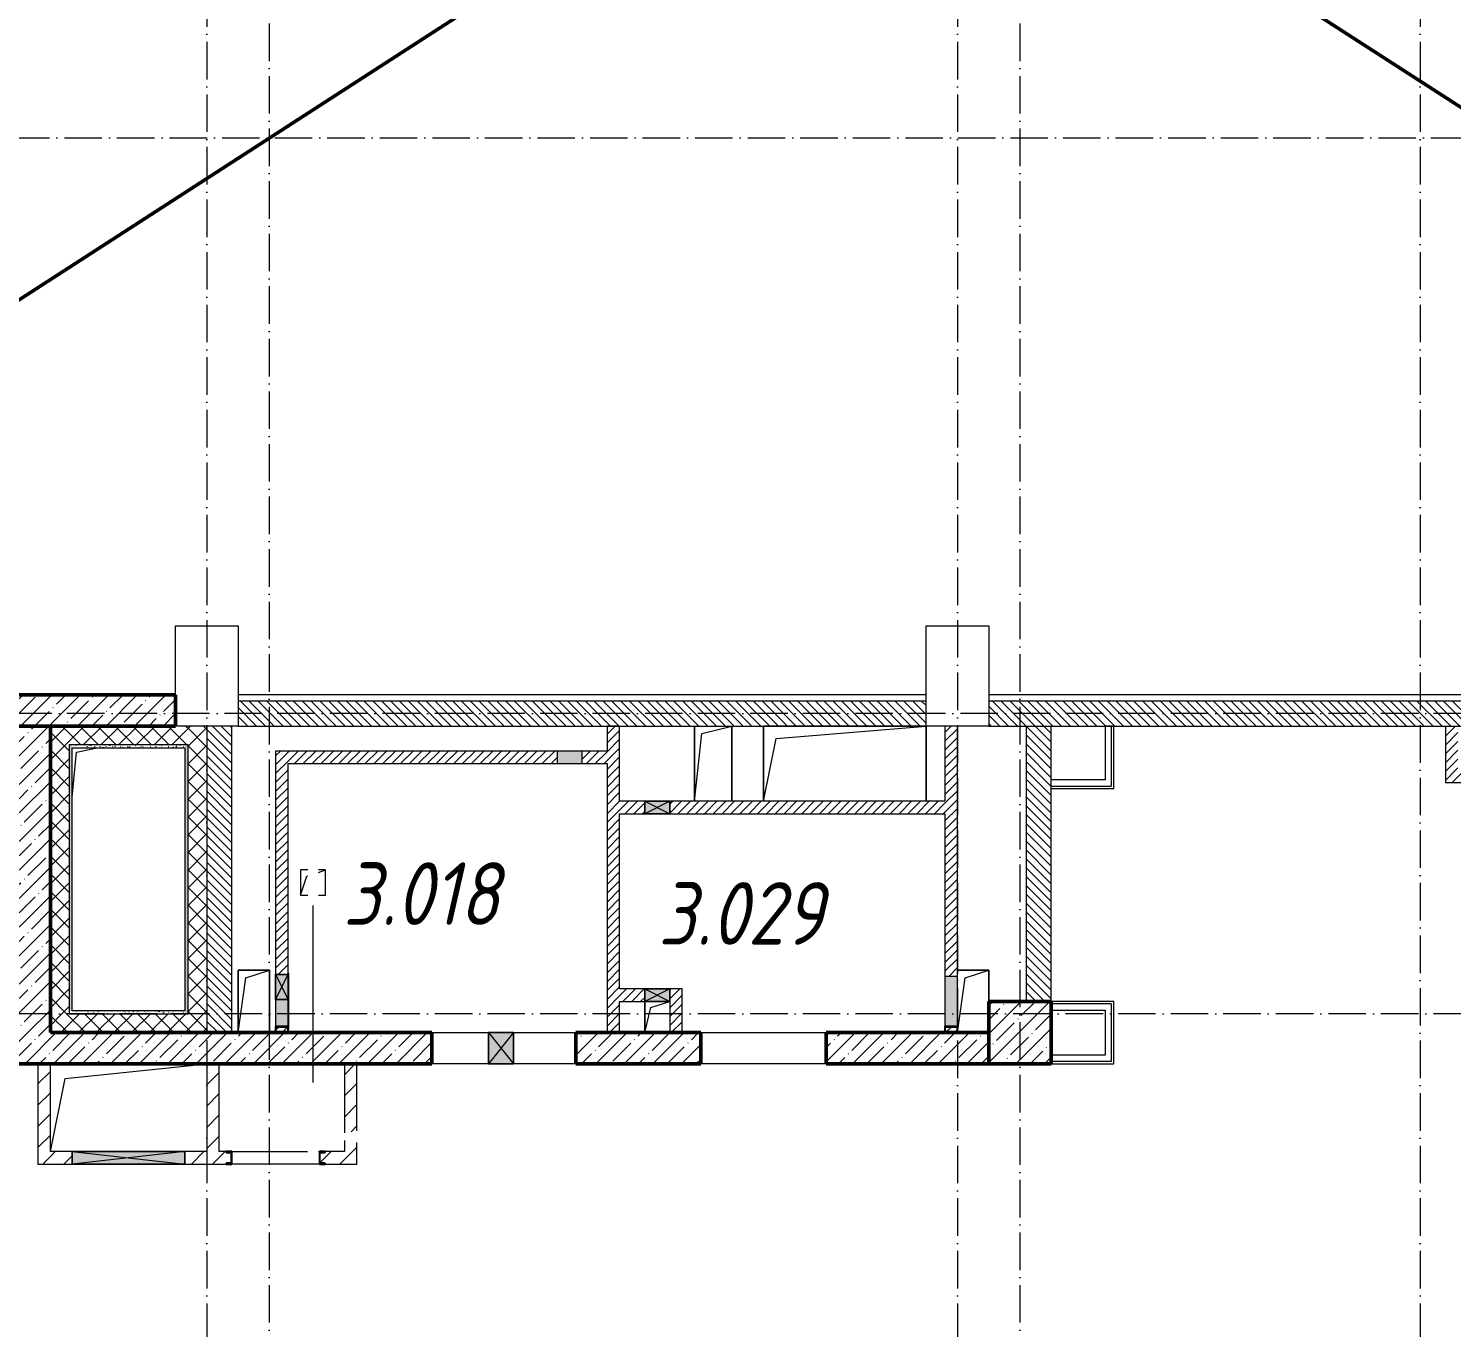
# Model space of a CAD drawing. Header units: millimetres. Extents: x 2294 to 908349, y -83289 to 219220.
# Drawn here: x 221159 to 232534, y 71099 to 81481 of the extents above; entities that cross this region are included whole.
import ezdxf

# ---------------------------------------------------------------- set-up
doc = ezdxf.new("R2010")
doc.units = ezdxf.units.MM
doc.linetypes.add('50_200_ШТРИХ_1Т_ш5_п1_п1_', pattern=[700, 500, -100, 0, -100])
for name, color, linetype, lineweight in [('A-DETL-____-OTLN-1', 7, 'Continuous', 50), ('A-DETL-GENF-OTLN', 7, 'Continuous', 9), ('A-DETL-GENF-OTLN-2', 7, 'Continuous', 5), ('A-FLOR-____-OTLN', 7, 'Continuous', 9), ('A-GENM-____-MCUT', 7, 'Continuous', 25), ('A-GENM-____-OTLN', 7, 'Continuous', 9), ('A-GENM-____-OTLN-1', 7, 'Continuous', 25), ('A-GLAZ-____-OTLN', 7, 'Continuous', 9), ('A-WALL-____-MCUT', 7, 'Continuous', 13), ('A-WALL-____-MCUT-1', 7, 'Continuous', 9), ('A-WALL-____-MCUT-2', 7, 'Continuous', 50), ('A-WALL-____-OTLN', 7, 'Continuous', 9), ('A-WALL-____-PATT-1', 7, 'Continuous', 9), ('A-WALL-FNSH-MCUT-1', 7, 'Continuous', 9), ('I-WALL-____-OTLN', 7, 'Continuous', 9), ('S-COLS-____-MCUT', 7, 'Continuous', 50), ('S-COLS-____-OTLN', 7, 'Continuous', 9), ('S-GRID-____-OTLN-1', 7, '50_200_ШТРИХ_1Т_ш5_п1_п1_', 9), ('Марки помещений', 7, 'Continuous', 9)]:
    doc.layers.add(name, color=color, linetype=linetype, lineweight=lineweight)
for name, color, linetype, lineweight, true_color in [('A-DETL-GENF-OTLN-3', 9, 'Continuous', 9, 0x808080), ('A-GLAZ-____-OTLN-1', 7, 'Continuous', 9, 0xc0c0c0), ('A-WALL-____-PATT-2', 7, 'Continuous', 9, 0x787878)]:
    doc.layers.add(name, color=color, linetype=linetype, lineweight=lineweight, true_color=true_color)
doc.styles.add('ISOCPEUR_I_2', font='isocpeui.ttf', dxfattribs={"width": 0.85, "height": 2.3})
pattern_1 = [(45, (165583.5, 6025.28), (-114.04925, 114.04925), []), (45, (165697.56, 6025.28), (-114.04925, 114.04925), [201.612, -40.322, 3.353, -36.97])]
pattern_2 = [(45, (165583.507, 6025.276), (-35.35534, 35.35534), [])]
pattern_3 = [(135, (165583.507, 6025.276), (-35.35534, -35.35534), [])]
pattern_4 = [(0, (165583.507, 6025.276), (81.28, 20.32), [3.353, -57.607, 3.353, -57.607, -325.12]), (0, (165583.507, 6025.276), (81.28, 20.32), [-121.92, 3.353, -118.567, 3.353, -57.607, -142.24]), (0, (165583.507, 6025.276), (81.28, 20.32), [-304.8, 3.353, -37.287, 3.353, -98.247]), (120, (165613.987, 6035.436), (-58.237636, 60.230545), [3.353, -57.607, 3.353, -57.607, -325.12]), (120, (165613.987, 6035.436), (-58.237636, 60.230545), [-121.92, 3.353, -118.567, 3.353, -57.607, -142.24]), (120, (165613.987, 6035.436), (-58.237636, 60.230545), [-304.8, 3.353, -37.287, 3.353, -98.247]), (240, (165624.147, 6076.076), (-23.042364, -80.550545), [3.353, -57.607, 3.353, -57.607, -325.12]), (240, (165624.147, 6076.076), (-23.042364, -80.550545), [-121.92, 3.353, -118.567, 3.353, -57.607, -142.24]), (240, (165624.147, 6076.076), (-23.042364, -80.550545), [-304.8, 3.353, -37.287, 3.353, -98.247])]
pattern_5 = [(45, (165583.51, 6025.28), (-70.71068, 70.71068), []), (135, (165583.51, 6025.28), (-70.71068, -70.71068), [])]
pattern_6 = [(45, (165583.51, 6025.28), (-84.85281, 84.85281), [])]

# ---------------------------------------------------------------- blocks, each defined once
blk = doc.blocks.new('3osi')
at = {"layer": 'S-GRID-____-OTLN-1', "color": 251, "ltscale": 0.6, "true_color": 0x636466}
for p, q in [((222583.5, 96918.1), (222583.5, 58916.9)), ((228583.5, 96918.1), (228583.5, 58916.9)), ((232283.5, 96918.1), (232283.5, 58916.9)), ((223083.5, 96644.8), (223083.5, 59064.8)), ((229083.5, 96644.8), (229083.5, 59059.8)), ((200021, 80606.3), (269657.9, 80606.3)), ((269657.9, 76006.3), (214825.5, 76006.3)), ((269657.9, 73606.3), (160914.7, 73606.3))]:
    blk.add_line(p, q, dxfattribs=at)
blk = doc.blocks.new('BSC_Колонна _Прямоугольная - 500х500-V79-АР1_План отверстий 3 этажа в осях 1-64_Ю-ЯЯ')
at = {"layer": 'S-COLS-____-OTLN'}
h = blk.add_hatch(dxfattribs=at)
h.set_pattern_fill('FP_88', color=256, style=0, pattern_type=2)
h.set_pattern_definition([(45, (-63500, -67431.04), (-114.04925, 114.04925), []), (45, (-63385.95, -67431.04), (-114.04925, 114.04925), [201.613, -40.323, 3.353, -36.97])])
h.paths.add_polyline_path([(-250, -250), (250, -250), (250, 250), (-250, 250)], flags=0)
at = {"layer": 'S-COLS-____-MCUT'}
for p, q in [((250, 250), (-250, 250)), ((-250, 250), (-250, -250)), ((250, -250), (250, 250)), ((-250, -250), (250, -250))]:
    blk.add_line(p, q, dxfattribs=at)
blk = doc.blocks.new('BSC_Колонна _Прямоугольная - 500х800-V86-АР1_План отверстий 3 этажа в осях 1-64_Ю-ЯЯ')
at = {"layer": 'S-COLS-____-OTLN'}
for p, q in [((-250, 400), (-200, 400)), ((-250, -400), (-250, 200)), ((250, 150), (250, -400)), ((250, -400), (-250, -400))]:
    blk.add_line(p, q, dxfattribs=at)
blk = doc.blocks.new('BSC_Колонна _Прямоугольная - 500х800-V87-АР1_План отверстий 3 этажа в осях 1-64_Ю-ЯЯ')
at = {"layer": 'S-COLS-____-OTLN'}
for p, q in [((-250, 400), (0, 400)), ((100, 400), (250, 400)), ((-250, -400), (-250, 200)), ((250, 200), (250, -400)), ((250, -400), (-250, -400))]:
    blk.add_line(p, q, dxfattribs=at)
blk = doc.blocks.new('AR_Отверстие Ниша - Лючок-32404835-АР1_План отверстий 3 этажа в осях 1-64_Ю-ЯЯ')
at = {"layer": 'A-GLAZ-____-OTLN'}
blk.add_hatch(color=256, dxfattribs=at).paths.add_polyline_path([(100, -50), (100, 50), (-100, 50), (-100, -50)], flags=0)
for p, q in [((100, 50), (-100, 50)), ((-100, 50), (-100, -50)), ((100, -50), (100, 50)), ((-100, -50), (100, -50))]:
    blk.add_line(p, q, dxfattribs=at)
blk = doc.blocks.new('AR_Отверстие Ниша - Лючок-32404890-АР1_План отверстий 3 этажа в осях 1-64_Ю-ЯЯ')
at = {"layer": 'A-GLAZ-____-OTLN'}
blk.add_hatch(color=256, dxfattribs=at).paths.add_polyline_path([(-200, 50), (-200, -50), (15, -50), (15, 50)], flags=0)
for p, q in [((15, 50), (-200, 50)), ((-200, -50), (15, -50))]:
    blk.add_line(p, q, dxfattribs=at)
blk = doc.blocks.new('Л_Общий_Лючок - Лючок-29808059-АР1_План отверстий 3 этажа в осях 1-64_Ю-ЯЯ')
at = {"layer": 'A-GLAZ-____-OTLN-1'}
blk.add_hatch(color=256, dxfattribs=at).paths.add_polyline_path([(424, 6), (-24, 6), (-24, 0), (424, 0)], flags=0)
at = {"layer": 'A-GLAZ-____-OTLN'}
for p, q in [((424, 6), (-24, 6)), ((-24, 6), (-24, 0)), ((424, 6), (424, 0))]:
    blk.add_line(p, q, dxfattribs=at)
blk = doc.blocks.new('AR_Отверстие Ниша - Лючок-32404954-АР1_План отверстий 3 этажа в осях 1-64_Ю-ЯЯ')
at = {"layer": 'A-GLAZ-____-OTLN'}
blk.add_hatch(color=256, dxfattribs=at).paths.add_polyline_path([(200, -50), (200, 50), (-200, 50), (-200, -50)], flags=0)
for p, q in [((200, 50), (-200, 50)), ((-200, 50), (-200, -50)), ((-200, -50), (200, -50))]:
    blk.add_line(p, q, dxfattribs=at)
blk = doc.blocks.new('154_Фахверк_СКБ_Швеллер - Тип_100_3960_зеркало-29769493-АР1_План отверстий 3 этажа в осях 1-64_Ю-ЯЯ')
at = {"layer": 'A-GENM-____-MCUT'}
for p, q in [((175, 50), (125, 50)), ((125, 50), (125, -50)), ((128, 47), (175, 47)), ((128, -47), (128, 47)), ((175, 47), (175, 50)), ((125, -50), (175, -50)), ((175, -47), (128, -47)), ((175, -50), (175, -47))]:
    blk.add_line(p, q, dxfattribs=at)
blk = doc.blocks.new('AR_Отверстие прямоугольное _в стене_ - AR_Отверстие прямоугольное _в стене__ВК-32404859-АР1_План отверстий 3 этажа в осях 1-64_Ю-ЯЯ')
at = {"layer": 'A-GLAZ-____-OTLN'}
blk.add_hatch(color=256, dxfattribs=at).paths.add_polyline_path([(-100, -50), (100, -50), (100, 50), (-100, 50)], flags=0)
at = {"layer": 'A-DETL-GENF-OTLN'}
for p, q in [((-100, -50), (-100, 50)), ((-100, 50), (100, 50)), ((100, 50), (-100, -50)), ((-100, 50), (100, -50)), ((100, 50), (-100, 50)), ((-100, 50), (-100, -50)), ((100, 50), (100, -50)), ((100, -50), (100, 50)), ((100, -50), (-100, -50)), ((-100, -50), (100, -50))]:
    blk.add_line(p, q, dxfattribs=at)
blk = doc.blocks.new('AR_Отверстие прямоугольное _в плите_ - AR_Отверстие прямоугольное _в плите_-V170-АР1_План отверстий 3 этажа в осях 1-64_Ю-ЯЯ')
at = {"layer": 'A-GENM-____-OTLN'}
for p, q in [((125, 250), (-125, 250)), ((-125, 250), (-125, -250)), ((-63, 188), (125, 250)), ((125, -250), (125, 250)), ((-125, -250), (-63, 188))]:
    blk.add_line(p, q, dxfattribs=at)
blk = doc.blocks.new('AR_Отверстие прямоугольное _в плите_ - AR_Отверстие прямоугольное _в плите_-V171-АР1_План отверстий 3 этажа в осях 1-64_Ю-ЯЯ')
at = {"layer": 'A-GENM-____-OTLN'}
for p, q in [((125, 250), (-125, 250)), ((-63, 188), (125, 250)), ((125, 0), (125, 250)), ((-125, -250), (-63, 188))]:
    blk.add_line(p, q, dxfattribs=at)
blk = doc.blocks.new('AR_Отверстие прямоугольное _в плите_ - AR_Отверстие прямоугольное _в плите_-V174-АР1_План отверстий 3 этажа в осях 1-64_Ю-ЯЯ')
at = {"layer": 'A-GENM-____-OTLN'}
for p, q in [((-43, 100), (-100, 100)), ((-100, 100), (-100, -100)), ((-100, -100), (-50, 50)), ((-50, 50), (-43, 52)), ((100, 100), (43, 100)), ((43, 81), (100, 100)), ((100, -100), (100, 100)), ((-100, -100), (-43, -100)), ((43, -100), (100, -100))]:
    blk.add_line(p, q, dxfattribs=at)
blk = doc.blocks.new('AR_Отверстие прямоугольное _в плите_ - AR_Отверстие прямоугольное _в плите_-30552516-АР1_План отверстий 3 этажа в осях 1-64_Ю-ЯЯ')
at = {"layer": 'A-GENM-____-OTLN'}
for p, q in [((-417, 1017), (-250, 1050)), ((-450, 658), (-417, 1017))]:
    blk.add_line(p, q, dxfattribs=at)
blk = doc.blocks.new('AR_Отверстие прямоугольное _в плите_ - AR_Отверстие прямоугольное _в плите_-30552779-АР1_План отверстий 3 этажа в осях 1-64_Ю-ЯЯ')
at = {"layer": 'A-GENM-____-OTLN'}
for p, q in [((-508, 233), (625, 350)), ((-625, -350), (-508, 233))]:
    blk.add_line(p, q, dxfattribs=at)
blk = doc.blocks.new('AR_Отверстие прямоугольное _в плите_ - AR_Отверстие прямоугольное _в плите_-30552610-АР1_План отверстий 3 этажа в осях 1-64_Ю-ЯЯ')
at = {"layer": 'A-GENM-____-OTLN'}
for p, q in [((-150, 300), (-150, -300)), ((-150, -300), (-90, 240)), ((-90, 240), (150, 300)), ((150, -300), (150, 300))]:
    blk.add_line(p, q, dxfattribs=at)
blk = doc.blocks.new('AR_Отверстие прямоугольное _в плите_ - AR_Отверстие прямоугольное _в плите_-30552626-АР1_План отверстий 3 этажа в осях 1-64_Ю-ЯЯ')
at = {"layer": 'A-GENM-____-OTLN'}
for p, q in [((-100, 125), (-100, -125)), ((-50, 75), (100, 125)), ((-100, -125), (-50, 75))]:
    blk.add_line(p, q, dxfattribs=at)
blk = doc.blocks.new('AR_Отверстие прямоугольное _в плите_ - AR_Отверстие прямоугольное _в плите_-30552510-АР1_План отверстий 3 этажа в осях 1-64_Ю-ЯЯ')
at = {"layer": 'A-GENM-____-OTLN'}
for p, q in [((650, 300), (-650, 300)), ((-650, 300), (-650, -300)), ((-550, 200), (650, 300)), ((650, -300), (650, 300)), ((-650, -300), (-550, 200))]:
    blk.add_line(p, q, dxfattribs=at)
blk = doc.blocks.new('AR_Отверстие прямоугольное _в стене__БезПР - AR_Отверстие прямоугольное _в стене__БезПР-30578456-АР1_План отверстий 3 этажа в осях 1-64_Ю-ЯЯ')
at = {"layer": 'A-GLAZ-____-OTLN-1'}
blk.add_hatch(color=256, dxfattribs=at).paths.add_polyline_path([(100, -125), (100, 125), (-100, 125), (-100, -125)], flags=0)
at = {"layer": 'A-DETL-GENF-OTLN'}
for p, q in [((-100, -125), (-100, 125)), ((-100, 125), (100, 125)), ((100, 125), (-100, -125)), ((-100, 125), (100, -125)), ((100, 125), (-100, 125)), ((-100, 125), (-100, -125)), ((100, 125), (100, -125)), ((100, -125), (100, 125)), ((100, -125), (-100, -125)), ((-100, -125), (100, -125))]:
    blk.add_line(p, q, dxfattribs=at)
at = {"layer": 'A-GLAZ-____-OTLN'}
blk.add_line((100, 125), (-100, 125), dxfattribs=at)
blk = doc.blocks.new('154_Стойка_СКБ_Швеллер - СМ-2180_100-28318692-АР1_План отверстий 3 этажа в осях 1-64_Ю-ЯЯ')
at = {"layer": 'A-GENM-____-MCUT'}
for p, q in [((171, 50), (125, 50)), ((125, 50), (125, -50)), ((129.5, 42.4), (171, 42.4)), ((129.5, -42.4), (129.5, 42.4)), ((171, 42.4), (171, 50)), ((125, -50), (171, -50)), ((171, -42.4), (129.5, -42.4)), ((171, -50), (171, -42.4))]:
    blk.add_line(p, q, dxfattribs=at)
blk = doc.blocks.new('AR_Отверстие прямоугольное _в стене__БезПР - AR_Отверстие прямоугольное _в стене__БезПР-36428360-АР1_План отверстий 3 этажа в осях 1-64_Ю-ЯЯ')
at = {"layer": 'A-GLAZ-____-OTLN'}
blk.add_hatch(color=256, dxfattribs=at).paths.add_polyline_path([(450, -50), (450, 50), (-450, 50), (-450, -50), (170, -50)], flags=0)
at = {"layer": 'A-DETL-GENF-OTLN'}
for p, q in [((-450, -50), (-450, 50)), ((-450, 50), (450, 50)), ((450, 50), (-450, -50)), ((-450, 50), (450, -50)), ((450, 50), (-450, 50)), ((-450, 50), (-450, -50)), ((450, 50), (450, -50)), ((450, -50), (450, 50)), ((450, -50), (-450, -50)), ((-450, -50), (450, -50))]:
    blk.add_line(p, q, dxfattribs=at)
at = {"layer": 'A-GLAZ-____-OTLN'}
blk.add_line((450, 50), (-450, 50), dxfattribs=at)
blk = doc.blocks.new('AR_Отверстие прямоугольное _в стене__БезПР - AR_Отверстие прямоугольное _в стене__БезПР-36427953-АР1_План отверстий 3 этажа в осях 1-64_Ю-ЯЯ')
at = {"layer": 'A-GLAZ-____-OTLN'}
blk.add_hatch(color=256, dxfattribs=at).paths.add_polyline_path([(100, -50), (100, 50), (-100, 50), (-100, -50)], flags=0)
at = {"layer": 'A-DETL-GENF-OTLN'}
for p, q in [((-100, -50), (-100, 50)), ((-100, 50), (100, 50)), ((100, 50), (-100, -50)), ((-100, 50), (100, -50)), ((100, 50), (-100, 50)), ((-100, 50), (-100, -50)), ((100, 50), (100, -50)), ((100, -50), (100, 50)), ((100, -50), (-100, -50)), ((-100, -50), (100, -50))]:
    blk.add_line(p, q, dxfattribs=at)
blk = doc.blocks.new('DET_L_Имитация разреза_ISO2-5 - Вправо-29858769-АР1_План отверстий 3 этажа в осях 1-64_Ю-ЯЯ')
at = {"layer": 'A-DETL-GENF-OTLN-3'}
blk.add_line((143, 0), (1557, 0), dxfattribs=at)
blk = doc.blocks.new('3floor')
at = {"layer": 'A-WALL-____-PATT-1'}
h = blk.add_hatch(dxfattribs=at)
h.set_pattern_fill('FP_12', color=256, style=0, pattern_type=2)
h.set_pattern_definition(pattern_1)
h.paths.add_polyline_path([(221084, 75906), (222334, 75906), (222334, 76156), (221084, 76156), (221084, 76106)], flags=0)
h = blk.add_hatch(dxfattribs=at)
h.set_pattern_fill('FP_9', color=256, style=0, pattern_type=2)
h.set_pattern_definition(pattern_3)
h.paths.add_polyline_path([(228334, 75906), (228334, 76106), (222834, 76106), (222834, 75906), (227431, 75906)], flags=0)
h = blk.add_hatch(dxfattribs=at)
h.set_pattern_fill('FP_9', color=256, style=0, pattern_type=2)
h.set_pattern_definition(pattern_3)
h.paths.add_polyline_path([(234284, 75906), (234284, 76106), (228834, 76106), (228834, 75906), (232733, 75906)], flags=0)
h = blk.add_hatch(dxfattribs=at)
h.set_pattern_fill('FP_12', color=256, style=0, pattern_type=2)
h.set_pattern_definition(pattern_1)
h.paths.add_polyline_path([(221084, 73456), (221334, 73456), (221334, 75906), (221084, 75906), (221084, 74550)], flags=0)
h = blk.add_hatch(dxfattribs=at)
h.set_pattern_fill('FP_4', color=256, style=0, pattern_type=2)
h.set_pattern_definition(pattern_5)
h.paths.add_polyline_path([(221484, 73606), (221484, 75906), (221334, 75906), (221334, 73606)], flags=0)
h = blk.add_hatch(dxfattribs=at)
h.set_pattern_fill('FP_4', color=256, style=0, pattern_type=2)
h.set_pattern_definition(pattern_5)
h.paths.add_polyline_path([(221509, 75756), (222434, 75756), (222434, 75906), (221484, 75906), (221484, 75756)], flags=0)
h = blk.add_hatch(dxfattribs=at)
h.set_pattern_fill('FP_4', color=256, style=0, pattern_type=2)
h.set_pattern_definition(pattern_5)
h.paths.add_polyline_path([(222434, 73456), (222584, 73456), (222584, 75906), (222434, 75906), (222434, 73606)], flags=0)
h = blk.add_hatch(dxfattribs=at)
h.set_pattern_fill('FP_9', color=256, style=0, pattern_type=2)
h.set_pattern_definition(pattern_3)
h.paths.add_polyline_path([(222784, 73456), (222784, 75906), (222584, 75906), (222584, 73456)], flags=0)
h = blk.add_hatch(dxfattribs=at)
h.set_pattern_fill('FP_8', color=256, style=0, pattern_type=2)
h.set_pattern_definition(pattern_2)
h.paths.add_polyline_path([(225884, 73456), (225884, 75906), (225784, 75906), (225784, 73456)], flags=0)
h = blk.add_hatch(dxfattribs=at)
h.set_pattern_fill('FP_8', color=256, style=0, pattern_type=2)
h.set_pattern_definition(pattern_2)
h.paths.add_polyline_path([(228487, 73456), (228581, 73456), (228581, 73503), (228487, 73503)], flags=0)
h.paths.add_polyline_path([(228584, 73906), (228584, 75906), (228484, 75906), (228484, 73906), (228558, 73906)], flags=0)
h = blk.add_hatch(dxfattribs=at)
h.set_pattern_fill('FP_9', color=256, style=0, pattern_type=2)
h.set_pattern_definition(pattern_3)
h.paths.add_polyline_path([(229134, 73706), (229334, 73706), (229334, 75906), (229134, 75906)], flags=0)
h = blk.add_hatch(dxfattribs=at)
h.set_pattern_fill('FP_8', color=256, style=0, pattern_type=2)
h.set_pattern_definition(pattern_2)
h.paths.add_polyline_path([(232584, 75556), (232584, 75906), (232484, 75906), (232484, 75556)], flags=0)
h = blk.add_hatch(dxfattribs=at)
h.set_pattern_fill('FP_8', color=256, style=0, pattern_type=2)
h.set_pattern_definition(pattern_2)
h.paths.add_polyline_path([(223137, 73456), (223231, 73456), (223231, 73503), (223137, 73503)], flags=0)
h.paths.add_polyline_path([(223134, 73921), (223234, 73921), (223234, 75706), (223134, 75706), (223134, 74550)], flags=0)
h = blk.add_hatch(dxfattribs=at)
h.set_pattern_fill('FP_8', color=256, style=0, pattern_type=2)
h.set_pattern_definition(pattern_2)
h.paths.add_polyline_path([(223234, 75606), (225384, 75606), (225384, 75706), (223234, 75706)], flags=0)
h.paths.add_polyline_path([(225784, 75606), (225784, 75706), (225584, 75706), (225584, 75606), (225663, 75606)], flags=0)
h = blk.add_hatch(dxfattribs=at)
h.set_pattern_fill('FP_8', color=256, style=0, pattern_type=2)
h.set_pattern_definition(pattern_2)
h.paths.add_polyline_path([(233964, 75456), (233984, 75456), (233984, 75556), (233964, 75556), (233964, 75553), (233917, 75553), (233917, 75459), (233964, 75459), (233964, 75458)], flags=0)
h.paths.add_polyline_path([(233414, 75456), (233414, 75556), (232484, 75556), (232484, 75456), (232733, 75456)], flags=0)
h = blk.add_hatch(dxfattribs=at)
h.set_pattern_fill('FP_8', color=256, style=0, pattern_type=2)
h.set_pattern_definition(pattern_2)
h.paths.add_polyline_path([(226284, 75206), (228484, 75206), (228484, 75306), (226284, 75306)], flags=0)
h.paths.add_polyline_path([(226084, 75206), (226084, 75306), (225884, 75306), (225884, 75206)], flags=0)
h = blk.add_hatch(dxfattribs=at)
h.set_pattern_fill('FP_8', color=256, style=0, pattern_type=2)
h.set_pattern_definition(pattern_2)
h.paths.add_polyline_path([(226084, 73706), (226084, 73806), (225884, 73806), (225884, 73706)], flags=0)
h = blk.add_hatch(dxfattribs=at)
h.set_pattern_fill('FP_8', color=256, style=0, pattern_type=2)
h.set_pattern_definition(pattern_2)
h.paths.add_polyline_path([(226384, 73456), (226384, 73806), (226284, 73806), (226284, 73456)], flags=0)
h = blk.add_hatch(dxfattribs=at)
h.set_pattern_fill('FP_4', color=256, style=0, pattern_type=2)
h.set_pattern_definition(pattern_5)
h.paths.add_polyline_path([(222409, 73456), (222434, 73456), (222434, 73606), (221334, 73606), (221334, 73456), (222128, 73456)], flags=0)
h = blk.add_hatch(dxfattribs=at)
h.set_pattern_fill('FP_12', color=256, style=0, pattern_type=2)
h.set_pattern_definition(pattern_1)
h.paths.add_polyline_path([(228581, 73206), (228834, 73206), (228834, 73456), (227534, 73456), (227534, 73206)], flags=0)
h.paths.add_polyline_path([(226534, 73206), (226534, 73456), (225534, 73456), (225534, 73206), (225663, 73206)], flags=0)
h.paths.add_polyline_path([(223896, 73206), (224384, 73206), (224384, 73456), (219884, 73456), (219884, 73206), (223012, 73206)], flags=0)
h.paths.add_polyline_path([(218284, 73206), (218734, 73206), (218734, 73456), (216034, 73456), (216034, 73206), (217034, 73206)], flags=0)
h = blk.add_hatch(dxfattribs=at)
h.set_pattern_fill('FP_7', color=256, style=0, pattern_type=2)
h.set_pattern_definition(pattern_6)
h.paths.add_polyline_path([(221334, 72406), (221334, 73206), (221234, 73206), (221234, 72406)], flags=0)
h = blk.add_hatch(dxfattribs=at)
h.set_pattern_fill('FP_7', color=256, style=0, pattern_type=2)
h.set_pattern_definition(pattern_6)
h.paths.add_polyline_path([(222684, 72506), (222684, 73206), (222584, 73206), (222584, 72506)], flags=0)
h = blk.add_hatch(dxfattribs=at)
h.set_pattern_fill('FP_7', color=256, style=0, pattern_type=2)
h.set_pattern_definition(pattern_6)
h.paths.add_polyline_path([(223684, 72406), (223784, 72406), (223784, 72579), (223684, 72594), (223684, 72506)], flags=0)
h.paths.add_polyline_path([(223684, 72656), (223784, 72671), (223784, 73206), (223684, 73206), (223684, 72675)], flags=0)
h = blk.add_hatch(dxfattribs=at)
h.set_pattern_fill('FP_7', color=256, style=0, pattern_type=2)
h.set_pattern_definition(pattern_6)
h.paths.add_polyline_path([(221509, 72406), (221509, 72506), (221334, 72506), (221334, 72406)], flags=0)
h.paths.add_polyline_path([(223530, 72406), (223684, 72406), (223684, 72506), (223530, 72506), (223530, 72499), (223488, 72499), (223488, 72414), (223530, 72414)], flags=0)
h.paths.add_polyline_path([(222409, 72406), (222738, 72406), (222738, 72414), (222779, 72414), (222779, 72499), (222738, 72499), (222738, 72506), (222409, 72506), (222409, 72414)], flags=0)
at = {"layer": 'A-WALL-____-PATT-2'}
h = blk.add_hatch(dxfattribs=at)
h.set_pattern_fill('FP_155', color=256, style=0, pattern_type=2)
h.set_pattern_definition(pattern_4)
h.paths.add_polyline_path([(221484, 73631), (221509, 73631), (221509, 75756), (221484, 75756), (221484, 74550)], flags=0)
h = blk.add_hatch(dxfattribs=at)
h.set_pattern_fill('FP_155', color=256, style=0, pattern_type=2)
h.set_pattern_definition(pattern_4)
h.paths.add_polyline_path([(221509, 75731), (222409, 75731), (222409, 75756), (221509, 75756)], flags=0)
h = blk.add_hatch(dxfattribs=at)
h.set_pattern_fill('FP_155', color=256, style=0, pattern_type=2)
h.set_pattern_definition(pattern_4)
h.paths.add_polyline_path([(222409, 73606), (222434, 73606), (222434, 75756), (222409, 75756), (222409, 73631)], flags=0)
h = blk.add_hatch(dxfattribs=at)
h.set_pattern_fill('FP_155', color=256, style=0, pattern_type=2)
h.set_pattern_definition(pattern_4)
h.paths.add_polyline_path([(222409, 73606), (222409, 73631), (221484, 73631), (221484, 73606), (222128, 73606)], flags=0)
at = {"layer": 'A-DETL-____-OTLN-1'}
for p, q in [((216584, 91206), (239484, 76406)), ((239484, 91206), (216584, 76406))]:
    blk.add_line(p, q, dxfattribs=at)
at = {"layer": 'A-FLOR-____-OTLN'}
for p, q in [((228334, 76156), (222834, 76156)), ((234284, 76156), (228834, 76156)), ((226482, 75306), (226482, 75906)), ((226782, 75906), (226782, 75306)), ((227034, 75906), (228334, 75906)), ((227034, 75306), (227034, 75906)), ((228334, 75906), (228334, 75306)), ((222834, 73956), (223084, 73956)), ((222834, 73456), (222834, 73956)), ((223084, 73956), (223084, 73456)), ((228584, 73956), (228834, 73956)), ((228834, 73956), (228834, 73706)), ((226084, 73456), (226084, 73706))]:
    blk.add_line(p, q, dxfattribs=at)
at = {"layer": 'A-WALL-____-MCUT'}
for p, q in [((228334, 76106), (222834, 76106)), ((222834, 76106), (222834, 75906)), ((228334, 75906), (228334, 76106)), ((234284, 76106), (228834, 76106)), ((228834, 76106), (228834, 75906)), ((222784, 75906), (222584, 75906)), ((222584, 75906), (222584, 73456)), ((222784, 73456), (222784, 75906)), ((222834, 75906), (228334, 75906)), ((228834, 75906), (234284, 75906)), ((229134, 75906), (229134, 73706)), ((229334, 73706), (229334, 75906)), ((229814, 75906), (229764, 75906)), ((229764, 75906), (229764, 75476)), ((229814, 75906), (229814, 75426)), ((229764, 75476), (229334, 75476)), ((229334, 75426), (229814, 75426)), ((229814, 73686), (229334, 73686)), ((229334, 73636), (229764, 73636)), ((229764, 73636), (229764, 73276)), ((229814, 73686), (229814, 73226)), ((229764, 73276), (229334, 73276)), ((229814, 73226), (229334, 73226))]:
    blk.add_line(p, q, dxfattribs=at)
at = {"layer": 'A-WALL-____-MCUT-1'}
for p, q in [((222584, 75906), (222334, 75906)), ((221484, 75756), (221484, 73606)), ((222434, 75756), (221484, 75756)), ((222434, 73606), (222434, 75756)), ((221484, 73606), (222434, 73606))]:
    blk.add_line(p, q, dxfattribs=at)
at = {"layer": 'A-WALL-____-MCUT-2'}
for p, q in [((222334, 76156), (221084, 76156)), ((222334, 75906), (222334, 76156)), ((221084, 75906), (222334, 75906)), ((221334, 73456), (221334, 75906)), ((223134, 73456), (221334, 73456)), ((223137, 73456), (223231, 73456)), ((224384, 73456), (223234, 73456)), ((224384, 73206), (224384, 73456)), ((226534, 73456), (225534, 73456)), ((225534, 73456), (225534, 73206)), ((226534, 73206), (226534, 73456)), ((228484, 73456), (227534, 73456)), ((227534, 73456), (227534, 73206)), ((228581, 73456), (228487, 73456)), ((228834, 73456), (228584, 73456)), ((219884, 73206), (224384, 73206)), ((225534, 73206), (226534, 73206)), ((227534, 73206), (228834, 73206))]:
    blk.add_line(p, q, dxfattribs=at)
at = {"layer": 'A-WALL-____-OTLN'}
for p, q in [((224384, 73456), (224835, 73456)), ((225035, 73456), (225534, 73456)), ((226534, 73456), (227534, 73456)), ((224835, 73206), (224384, 73206)), ((225534, 73206), (225035, 73206)), ((227534, 73206), (226534, 73206))]:
    blk.add_line(p, q, dxfattribs=at)
at = {"layer": 'A-WALL-FNSH-MCUT-1'}
for p, q in [((225784, 75906), (225784, 75706)), ((225884, 75906), (225784, 75906)), ((225884, 75306), (225884, 75906)), ((228484, 75906), (228484, 75306)), ((228584, 75906), (228484, 75906)), ((228584, 73906), (228584, 75906)), ((229834, 75906), (229814, 75906)), ((229834, 75406), (229834, 75906)), ((232484, 75906), (232484, 75456)), ((221509, 73631), (221509, 75731)), ((221509, 75731), (222409, 75731)), ((222409, 75731), (222409, 73631)), ((223134, 75706), (223134, 73921)), ((225384, 75706), (223134, 75706)), ((225784, 75706), (225584, 75706)), ((223234, 73921), (223234, 75606)), ((223234, 75606), (225384, 75606)), ((225584, 75606), (225784, 75606)), ((225784, 75606), (225784, 73456)), ((232484, 75456), (233414, 75456)), ((226084, 75306), (225884, 75306)), ((228484, 75306), (226284, 75306)), ((229334, 75406), (229834, 75406)), ((225884, 73806), (225884, 75206)), ((225884, 75206), (226084, 75206)), ((226284, 75206), (228484, 75206)), ((228484, 75206), (228484, 73906)), ((226084, 73806), (225884, 73806)), ((226384, 73806), (226284, 73806)), ((226384, 73456), (226384, 73806)), ((222409, 73631), (221509, 73631)), ((225884, 73456), (225884, 73706)), ((225884, 73706), (226084, 73706)), ((226284, 73706), (226284, 73456)), ((229834, 73706), (229334, 73706)), ((229834, 73206), (229834, 73706)), ((221234, 73206), (221234, 72406)), ((221334, 72506), (221334, 73206)), ((222584, 73206), (222584, 72506)), ((222684, 72506), (222684, 73206)), ((223684, 73206), (223684, 72656)), ((223784, 72671), (223784, 73206)), ((229334, 73206), (229834, 73206)), ((223684, 72594), (223684, 72506)), ((223784, 72406), (223784, 72579)), ((221509, 72506), (221334, 72506)), ((222584, 72506), (222409, 72506)), ((222738, 72506), (222684, 72506)), ((223684, 72506), (223530, 72506)), ((221234, 72406), (221509, 72406)), ((222409, 72406), (222738, 72406)), ((223530, 72406), (223784, 72406))]:
    blk.add_line(p, q, dxfattribs=at)
at = {"layer": 'I-WALL-____-OTLN'}
for p, q in [((222784, 72506), (223390, 72506)), ((223477, 72506), (223484, 72506)), ((223484, 72406), (222784, 72406))]:
    blk.add_line(p, q, dxfattribs=at)
at = {"layer": 'A-DETL-GENF-OTLN-2', "rotation": 90.00000000000072}
blk.add_blockref('DET_L_Имитация разреза_ISO2-5 - Вправо-29858769-АР1_План отверстий 3 этажа в осях 1-64_Ю-ЯЯ', (223434, 72916), dxfattribs=at)
at = {"layer": 'A-GENM-____-OTLN'}
for name, p in [('AR_Отверстие прямоугольное _в плите_ - AR_Отверстие прямоугольное _в плите_-30552610-АР1_План отверстий 3 этажа в осях 1-64_Ю-ЯЯ', (226632, 75606)), ('AR_Отверстие прямоугольное _в плите_ - AR_Отверстие прямоугольное _в плите_-30552510-АР1_План отверстий 3 этажа в осях 1-64_Ю-ЯЯ', (227684, 75606)), ('AR_Отверстие прямоугольное _в плите_ - AR_Отверстие прямоугольное _в плите_-30552516-АР1_План отверстий 3 этажа в осях 1-64_Ю-ЯЯ', (221959, 74681)), ('AR_Отверстие прямоугольное _в плите_ - AR_Отверстие прямоугольное _в плите_-V174-АР1_План отверстий 3 этажа в осях 1-64_Ю-ЯЯ', (223434, 74656)), ('AR_Отверстие прямоугольное _в плите_ - AR_Отверстие прямоугольное _в плите_-V170-АР1_План отверстий 3 этажа в осях 1-64_Ю-ЯЯ', (222959, 73706)), ('AR_Отверстие прямоугольное _в плите_ - AR_Отверстие прямоугольное _в плите_-V171-АР1_План отверстий 3 этажа в осях 1-64_Ю-ЯЯ', (228709, 73706)), ('AR_Отверстие прямоугольное _в плите_ - AR_Отверстие прямоугольное _в плите_-30552626-АР1_План отверстий 3 этажа в осях 1-64_Ю-ЯЯ', (226184, 73581)), ('AR_Отверстие прямоугольное _в плите_ - AR_Отверстие прямоугольное _в плите_-30552779-АР1_План отверстий 3 этажа в осях 1-64_Ю-ЯЯ', (221959, 72856))]:
    blk.add_blockref(name, p, dxfattribs=at)
at = {"layer": 'A-GENM-____-OTLN-1'}
for name, p, rotation in [('154_Фахверк_СКБ_Швеллер - Тип_100_3960_зеркало-29769493-АР1_План отверстий 3 этажа в осях 1-64_Ю-ЯЯ', (223184, 73631), 270), ('154_Фахверк_СКБ_Швеллер - Тип_100_3960_зеркало-29769493-АР1_План отверстий 3 этажа в осях 1-64_Ю-ЯЯ', (228534, 73631), 270), ('154_Стойка_СКБ_Швеллер - СМ-2180_100-28318692-АР1_План отверстий 3 этажа в осях 1-64_Ю-ЯЯ', (222909, 72456), 180)]:
    blk.add_blockref(name, p, dxfattribs=dict(at, rotation=rotation))
blk.add_blockref('154_Стойка_СКБ_Швеллер - СМ-2180_100-28318692-АР1_План отверстий 3 этажа в осях 1-64_Ю-ЯЯ', (223359, 72456), dxfattribs=at)
at = {"layer": 'A-GLAZ-____-OTLN'}
for name, p in [('AR_Отверстие Ниша - Лючок-32404835-АР1_План отверстий 3 этажа в осях 1-64_Ю-ЯЯ', (225484, 75656)), ('AR_Отверстие прямоугольное _в стене__БезПР - AR_Отверстие прямоугольное _в стене__БезПР-36427953-АР1_План отверстий 3 этажа в осях 1-64_Ю-ЯЯ', (226184, 75256)), ('AR_Отверстие прямоугольное _в стене__БезПР - AR_Отверстие прямоугольное _в стене__БезПР-36427953-АР1_План отверстий 3 этажа в осях 1-64_Ю-ЯЯ', (226184, 73756)), ('AR_Отверстие прямоугольное _в стене__БезПР - AR_Отверстие прямоугольное _в стене__БезПР-30578456-АР1_План отверстий 3 этажа в осях 1-64_Ю-ЯЯ', (224935, 73331)), ('AR_Отверстие прямоугольное _в стене__БезПР - AR_Отверстие прямоугольное _в стене__БезПР-36428360-АР1_План отверстий 3 этажа в осях 1-64_Ю-ЯЯ', (221959, 72456))]:
    blk.add_blockref(name, p, dxfattribs=at)
for name, p, rotation in [('AR_Отверстие прямоугольное _в стене_ - AR_Отверстие прямоугольное _в стене__ВК-32404859-АР1_План отверстий 3 этажа в осях 1-64_Ю-ЯЯ', (223184, 73821), 90), ('Л_Общий_Лючок - Лючок-29808059-АР1_План отверстий 3 этажа в осях 1-64_Ю-ЯЯ', (223234, 73906), 270), ('AR_Отверстие Ниша - Лючок-32404954-АР1_План отверстий 3 этажа в осях 1-64_Ю-ЯЯ', (228534, 73706), 270), ('AR_Отверстие Ниша - Лючок-32404890-АР1_План отверстий 3 этажа в осях 1-64_Ю-ЯЯ', (223184, 73706), 90)]:
    blk.add_blockref(name, p, dxfattribs=dict(at, rotation=rotation))
at = {"layer": 'S-COLS-____-OTLN', "rotation": 180}
for name, p in [('BSC_Колонна _Прямоугольная - 500х800-V86-АР1_План отверстий 3 этажа в осях 1-64_Ю-ЯЯ', (222584, 76306)), ('BSC_Колонна _Прямоугольная - 500х800-V87-АР1_План отверстий 3 этажа в осях 1-64_Ю-ЯЯ', (228584, 76306))]:
    blk.add_blockref(name, p, dxfattribs=at)
at = {"layer": 'S-COLS-____-OTLN'}
blk.add_blockref('BSC_Колонна _Прямоугольная - 500х500-V79-АР1_План отверстий 3 этажа в осях 1-64_Ю-ЯЯ', (229084, 73456), dxfattribs=at)
at = {"layer": 'Марки помещений', "char_height": 500, "attachment_point": 1, "style": 'ISOCPEUR_I_2'}
for s, insert, width in [('3.018', (223673, 74817), 737.55), ('3.029', (226192, 74659), 785.65)]:
    blk.add_mtext(s, dxfattribs=dict(at, insert=insert, width=width))

msp = doc.modelspace()

# ---------------------------------------------------------------- block references
for name in ['3osi', '3floor']:
    msp.add_blockref(name, (0, 0))

doc.saveas('drawing.dxf')
